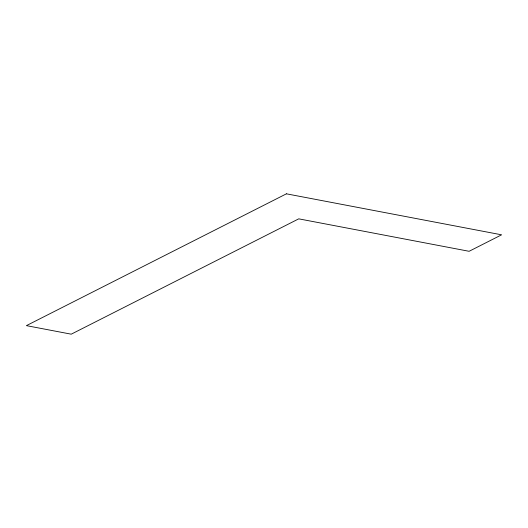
<?xml version="1.0" encoding="UTF-8"?>
<svg xmlns="http://www.w3.org/2000/svg" width="528" height="528" viewBox="0 0 528 528"><rect width="100%" height="100%" fill="white"/><g stroke="black" fill="none" stroke-linecap="round" stroke-linejoin="round"><path stroke-width="0.79" d="M286.414 193.822L26.4 325.637L71.234 334.178L298.742 218.843L469.102 251.295L501.6 234.815L286.414 193.822"/></g></svg>
